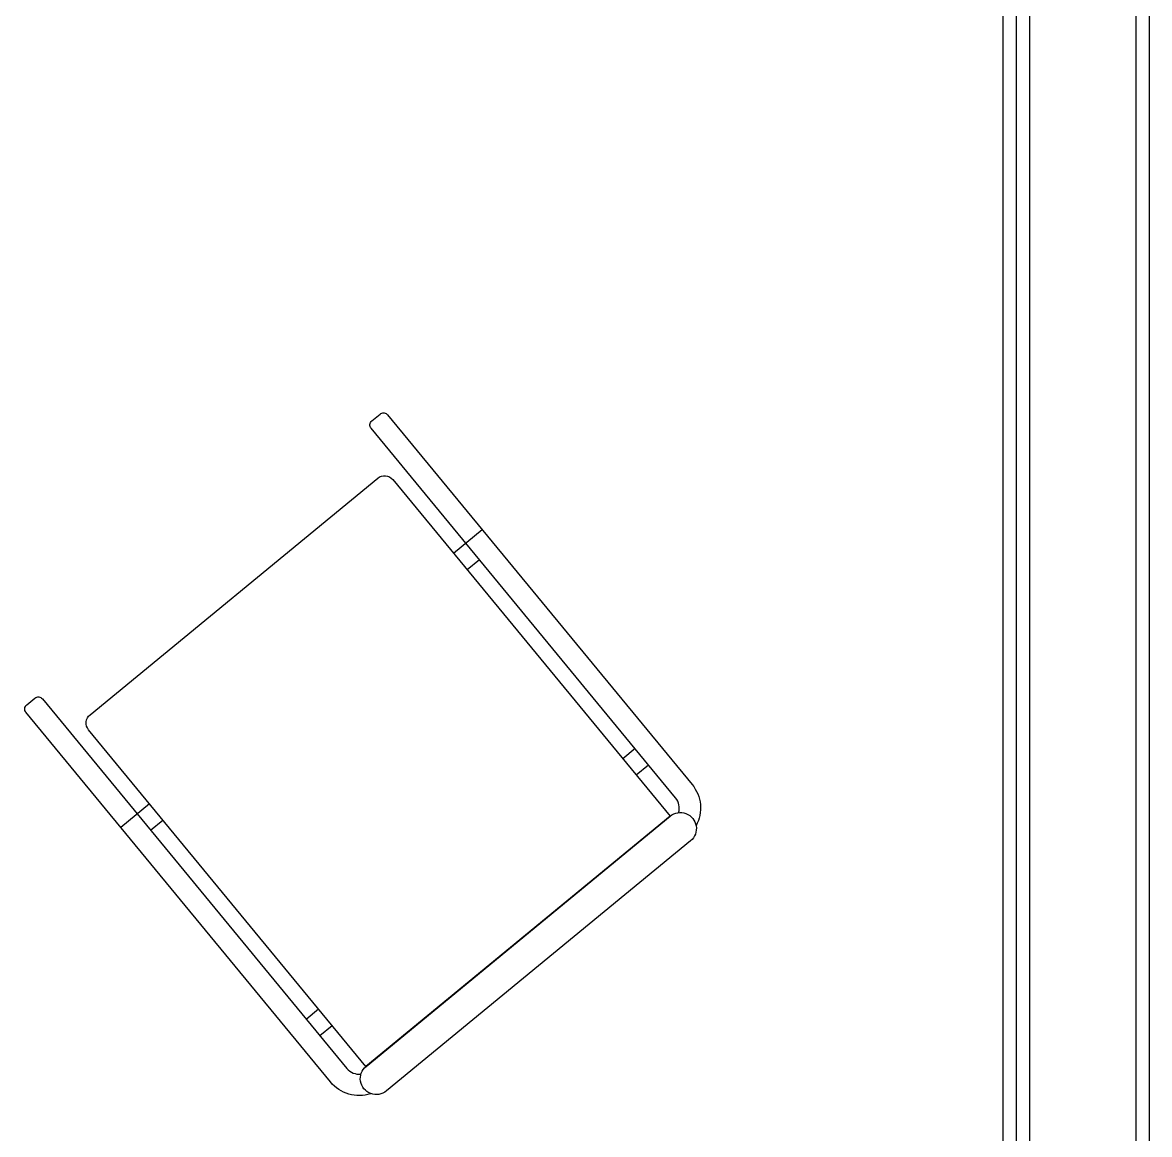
# Model space of a CAD drawing. Header units: inches. Extents: x -772 to 6765, y -813 to 4093.
# Drawn here: x 2875.4 to 2981.2, y 14.1 to 118.6 of the extents above; entities that cross this region are included whole.
import ezdxf

# ---------------------------------------------------------------- set-up
doc = ezdxf.new("R2010")
doc.units = ezdxf.units.IN
doc.header["$MEASUREMENT"] = 0
doc.layers.add('FHM_BEYAZ ALÇIPAN', color=7, linetype='Continuous')
doc.layers.add('H_FUR_Tefris_Hareketli', color=213, linetype='Continuous')

# ---------------------------------------------------------------- blocks, each defined once
blk = doc.blocks.new('*U101')
at = {"color": 0}
for points in [[(1.9, -3.64, 0.308765), (-1.36, -1.42), (-46.36, -1.42, 0.414214), (-46.86, -1.92), (-46.86, -2.92, 0.414214), (-46.36, -3.42), (-1.36, -3.42, -0.253355), (-0.11, -4.1, -0.253355)], [(-0.12, -42.76, -0.24943), (-1.36, -43.42), (-46.36, -43.42, 0.414214), (-46.86, -43.92), (-46.86, -44.92, 0.414214), (-46.36, -45.42), (-1.36, -45.42, 0.304725), (1.88, -43.24)]]:
    blk.add_lwpolyline(points, format="xyb", dxfattribs=at)
for points in [[(-32.36, -1.44), (-32.36, -4.92)], [(-30.36, -3.42), (-30.36, -4.92)], [(-7.36, -3.42), (-7.36, -4.92)], [(-5.36, -3.42), (-5.36, -4.92)], [(-32.36, -45.4), (-32.36, -41.92)], [(-30.36, -43.42), (-30.36, -41.92)], [(-7.36, -43.42), (-7.36, -41.92)], [(-5.36, -43.42), (-5.36, -41.92)]]:
    blk.add_lwpolyline(points, dxfattribs=at)
for points in [[(2.64, -41.94), (2.64, -4.94, 1), (-0.36, -4.94), (-0.36, -41.94, 1)], [(-42.36, -5.92), (-42.36, -40.92, 0.414214), (-41.36, -41.92), (-0.36, -41.92), (-0.36, -4.92), (-41.36, -4.92, 0.414214)]]:
    blk.add_lwpolyline(points, format="xyb", close=True, dxfattribs=at)

msp = doc.modelspace()

# ---------------------------------------------------------------- linework, layer by layer
at = {"layer": 'FHM_BEYAZ ALÇIPAN'}
for points in [[(2967.5, -40), (2967.5, 303.786)], [(2968.75, -40), (2968.75, 303.786)], [(2970, -40), (2970, 303.786)], [(2980, -40), (2980, 303.786)], [(2981.25, -40), (2981.25, 303.786)]]:
    msp.add_lwpolyline(points, dxfattribs=at)

# ---------------------------------------------------------------- block references
at = {"layer": 'H_FUR_Tefris_Hareketli', "xscale": -1, "rotation": 129.4606239214762}
msp.add_blockref('*U101', (2904.082, 17.05), dxfattribs=at)

doc.saveas('drawing.dxf')
